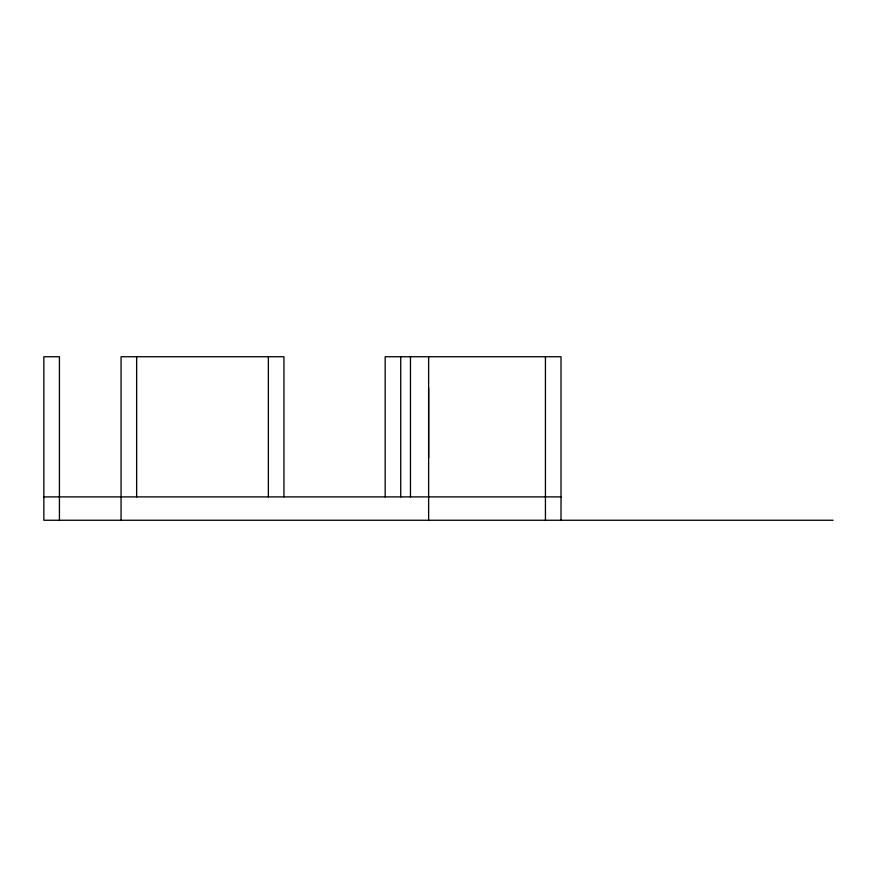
<?xml version="1.0" encoding="UTF-8"?>
<svg xmlns="http://www.w3.org/2000/svg" width="877" height="877" viewBox="0 0 877 877"><rect width="100%" height="100%" fill="white"/><g stroke="black" fill="none" stroke-linecap="round" stroke-linejoin="round"><path stroke-width="1.32" d="M428.634 457.969L428.634 387.886M43.85 496.897L561.017 496.897M833.15 520.258L43.85 520.258L43.85 356.742L59.428 356.742L59.428 520.258M561.017 520.258L561.017 356.742L385.167 356.742L385.167 496.897M545.439 356.742L545.439 520.258M428.634 356.742L428.634 520.258M410.469 356.742L410.469 496.897M400.734 356.742L400.734 496.897M283.94 496.897L283.94 356.742L121.07 356.742L121.07 520.258M268.362 356.742L268.362 496.897M136.637 356.742L136.637 496.897"/></g></svg>
